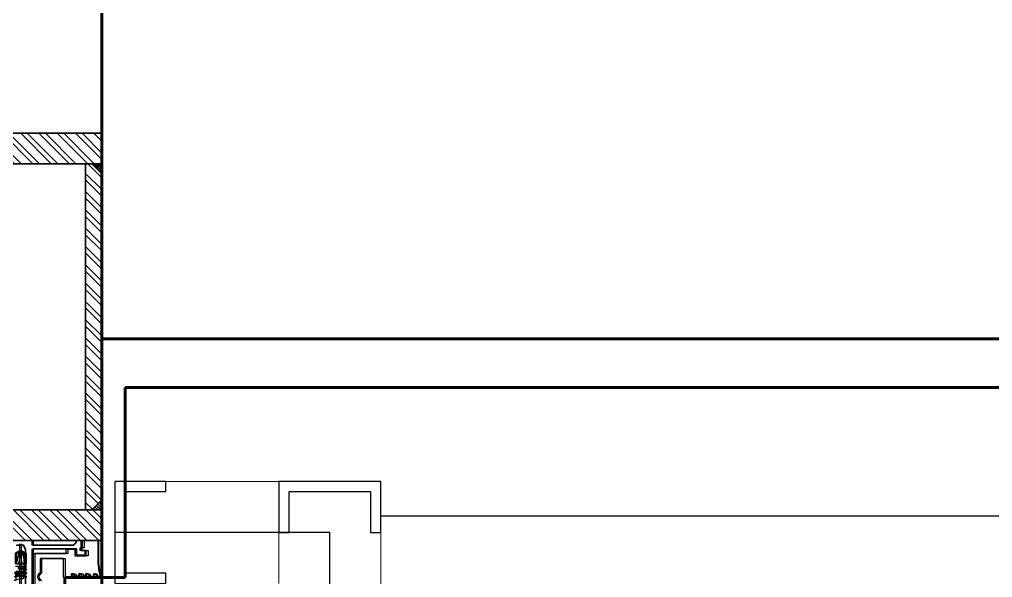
# Model space of a CAD drawing. Header units: centimetres. Extents: x -20963 to 233486, y -95276 to 159172.
# Drawn here: x 106934.14 to 106981.93, y 31751.53 to 31778.93 of the extents above; entities that cross this region are included whole.
import ezdxf

# ---------------------------------------------------------------- set-up
doc = ezdxf.new("R2010")
doc.units = ezdxf.units.CM
doc.header["$LTSCALE"] = 10
doc.header["$MEASUREMENT"] = 0
doc.linetypes.add('006 Slab Edge$0$Hidden', pattern=[7.143750000000001, 4.7625, -2.38125])
doc.linetypes.add('DASHDOT2', pattern=[0.5, 0.25, -0.125, 0, -0.125])
for name, color, linetype in [('006 plans$0$$glazing$0$$WALL SECTION$0$External Wall Details$0$A-DETL-INSL', 8, 'Continuous'), ('006 plans$0$$glazing$0$Fastener', 80, 'Continuous'), ('006 plans$0$$glazing$0$isocab panels', 5, 'Continuous'), ('006 plans$0$$glazing$0$steel', 7, 'Continuous'), ('A-MA-DEMISE LINE', 10, 'DASHDOT2'), ('LP-DIMENSION_INT_100', 51, 'Continuous')]:
    doc.layers.add(name, color=color, linetype=linetype)
for name, color, linetype, lineweight in [('006 plans$0$$glazing$0$A-LIN-30', 2, 'Continuous', 30), ('006 plans$0$$glazing$0$Aluminium', 2, 'Continuous', 30), ('006 plans$0$$glazing$0$EPDM Gasket', 77, 'Continuous', 25), ('006 plans$0$$glazing$0$Hatch_steel', 33, 'Continuous', 30), ('006 plans$0$A-DOOR', 5, 'Continuous', 13), ('006 plans$0$A-WALL-INSUL', 4, 'Continuous', 60), ('006 Slab Edge$0$A-SLB-EDG', 171, 'Continuous', 60)]:
    doc.layers.add(name, color=color, linetype=linetype, lineweight=lineweight)
doc.linetypes.add('006 plans$0$$glazing$0$$WALL SECTION$0$External Wall Details$0$BATTING', pattern='A,0.00254,-2.54,[134,ltypeshp.shx,S=2.54,R=0,X=-2.54,Y=0],-5.08,[134,ltypeshp.shx,S=2.54,R=180,X=2.54,Y=0],-2.54', length=10.16254)

# ---------------------------------------------------------------- blocks, each defined once
blk = doc.blocks.new('006 plans$0$$glazing$0$SPF2_MULLION')
at = {"layer": '006 plans$0$$glazing$0$Hatch_steel'}
h = blk.add_hatch(dxfattribs=at)
h.set_pattern_fill('_USER', color=256, angle=135, style=0, pattern_type=0)
h.set_pattern_definition([(135, (-2569.876316261594, -1530.774650389794), (-0.7071067811865476, -0.7071067811865475), [])])
h.paths.add_polyline_path([(-35.34459281759337, -66.06982391170459), (-40.34459281759337, -66.06982391170459), (-40.34459281759337, -71.06982391170459)])
h = blk.add_hatch(dxfattribs=at)
h.set_pattern_fill('_USER', color=256, angle=135, style=0, pattern_type=0)
h.set_pattern_definition([(225, (-2569.876316261594, 1228.635002566385), (-0.7071067811865476, 0.7071067811865475), [])])
h.paths.add_polyline_path([(-35.34459281759337, -236.0698239117046), (-40.34459281759337, -236.0698239117046), (-40.34459281759337, -231.0698239117046)])
at = {"layer": '006 plans$0$$glazing$0$Aluminium'}
for points in [[(-6.182057439000346, -51.06982391170459), (6.18205460277386, -51.06982391170459)], [(1.702221669955179, -48.74987353640608), (-1.702224506181665, -48.74987353640608), (-2.706805664929561, -46.74529237765819), (-2.706805664929561, -29.23994983415469)]]:
    blk.add_lwpolyline(points, dxfattribs=at)
blk.add_lwpolyline([(-6.182057439000346, -27.81086255607079), (-6.182057439000346, -47.03918208915275), (-27.31358114967588, -47.03918208915275), (-27.31358114967588, -45.61024184909184, 0.2927571817928497), (-28.19640331482515, -43.94104336792952), (-32.16379228129517, -43.94104336792952), (-32.16379228129517, -46.09221256591263), (-29.65344071737491, -46.09221256591263), (-29.65344071737491, -47.41014623321826), (-30.13177537603769, -47.41014623321826), (-30.13177537603769, -51.06982391170459), (-27.61668934195768, -51.06982391170459), (-27.61668934195768, -50.08565568816266), (-26.29782889969647, -48.76679524595966), (-6.182057439000346, -48.76679524595966), (-6.182057439000346, -51.06982391170459)], format="xyb", dxfattribs=at)
at = {"layer": '006 plans$0$$glazing$0$EPDM Gasket'}
for points in [[(-6.647764347493649, -27.81086220731959), (-6.647764347493649, -44.67538475827314), (-22.74534924176987, -44.67538475827314), (-22.74534924176987, -46.82957339109271), (-27.14238568174187, -46.82957339109271), (-27.14238568174187, -43.5539771693584), (-32.6826677499339, -43.5539771693584), (-32.6826677499339, -46.09221221716143), (-29.65344071737491, -46.09221221716143), (-29.65344071737491, -47.41014588446706), (-30.76317156711593, -47.41014588446706), (-30.76317156711593, -51.06982356295339), (-38.34459281759337, -51.06982356295339), (-38.34459103364497, -41.95953590865247, 0.06330263396752665), (-39.41258156788535, -33.55774603964528), (-39.41235568595584, -32.86476155518903)], [(-38.34459281759337, -32.87114076368744), (-37.56270073517226, -34.22541757667204, 0.8278613816972129), (-36.00673047709279, -34.07859356509289), (-36.00633518397808, -32.8658717655926)], [(-34.77082900202367, -32.87114076368744), (-33.82719280326273, -34.50556660382426, 0.453136799269754), (-32.13617401500233, -34.33280617598211), (-32.13617401500233, -32.87114076368744)], [(-31.06841114675626, -32.87751997221494), (-30.28651906421874, -34.23179678519955, 0.8278613816972129), (-28.73054880613927, -34.08497277362039), (-28.73015351302456, -32.87225097412011)], [(-27.49464733118657, -32.87751997221494), (-26.55101113242563, -34.51194581235177, 0.5674186851160063), (-25.20458374370355, -34.33918538450962), (-25.20458374370355, -32.96228937176056), (-21.49695631593931, -32.96228937176056), (-21.49695631593931, -42.31949554171297), (-10.09042426664382, -42.31949554171297), (-10.09042426664382, -35.25126138291671, 0.6637141592456047), (-10.09042426664382, -31.28438979067141)]]:
    blk.add_lwpolyline(points, format="xyb", dxfattribs=at)
at = {"layer": '006 plans$0$$glazing$0$Fastener', "color": 2}
blk.add_lwpolyline([(1.711305230855942e-08, 34.27030599041609), (-1.430627889931202e-06, -49.46704635955393)], dxfattribs=at)
at = {"layer": '006 plans$0$$glazing$0$Fastener'}
for points in [[(-1.979999965755269, -34.45272676026798), (-2.432019299012609, -34.27264796028612), (-2.614653765689582, -34.19939676026115), (-2.619542165659368, -34.12625996026327), (-2.447185365715995, -34.05324049360934), (-1.837311099981889, -33.81196999055101), (-1.623193699051626, -33.74762896026368), (-1.128630032413639, -33.6483121602796), (0.7092653675936162, -33.37577616027556), (1.31701903429348, -33.27478222694481), (1.631711434340104, -33.20736249361653), (1.852136767585762, -33.13976162695326), (1.922802967601456, -33.10596376025933), (1.965623034280725, -33.07219522693777), (1.980000034323893, -33.03844576026313), (1.980000034323893, -31.81287196028279)], [(1.980000034323893, -31.22782449360238), (2.47590496763587, -31.42169876027037), (2.62833783426322, -31.49483482693904), (2.602736434317194, -31.56785429359297), (1.80507485230919, -31.8816960293334), (1.639126900932752, -31.93018916028086), (1.28677636757493, -32.00519082695246), (0.705999834346585, -32.10107929361402), (-1.078401099075563, -32.36446989359683), (-1.50069623242598, -32.44406882693875), (-1.802716632373631, -32.5238686936209), (-1.900564565672539, -32.56373709361651), (-1.960056232404895, -32.60355342694675), (-1.979999965755269, -32.6433484936133), (-1.979999965755269, -33.86841849359917)], [(1.980000034323893, -32.98812662693672), (2.457299567642622, -33.17612982692663), (2.622770367655903, -33.24910162694869), (2.611224034335464, -33.32212109360262), (1.819791228626855, -33.63645860765246), (1.684540034271777, -33.67825489360257), (1.282657234347425, -33.76577456027735), (0.7563607676420361, -33.85359342693118), (-0.395378832356073, -34.01942209361005), (-1.266061099013314, -34.15764662693255), (-1.651077965740114, -34.23956876026932), (-1.831460365676321, -34.29416909359861), (-1.942542032338679, -34.3487694269279), (-1.970648499089293, -34.37606849361327), (-1.979999965755269, -34.4033653602819), (-1.979999965755269, -35.63074096027412)], [(1.980000034323893, -33.57282796027721), (1.980000034323893, -34.79847949362011), (1.962979367584921, -34.83525689359521), (1.91220483428333, -34.87199469361803), (1.828549100901, -34.90867529361276), (1.713446567649953, -34.9453566269367), (1.421441301004961, -35.01419022693881), (0.8771231676219031, -35.1099202936166), (-1.034943032427691, -35.3924230269331), (-1.520095832413062, -35.48354116026894), (-1.757484632427804, -35.54429122695001), (-1.912602676078677, -35.60505791776814), (-2.560032701236196, -35.85176866597612), (-2.611787165747955, -35.88050476028002), (-2.634863699087873, -35.90916709360317), (-2.629077699035406, -35.93795776026673), (-2.592828853405081, -35.9670732546947), (-1.979999965755269, -36.20600869361078)], [(0.781748034292832, -37.26049509359291), (-0.9722987656714395, -37.49398622693843), (-1.508041299064644, -37.58364282693947), (-1.765337899094447, -37.64333909359993), (-1.92559616570361, -37.70300602694624), (-1.96635483240243, -37.73285709359334), (-1.996286092093214, -37.79838189255679), (-2.10182203236036, -37.75670729359263), (-2.183630499057472, -37.70738549361704), (-2.20098116574809, -37.67468176028342), (-2.114510899060406, -37.59353622695198), (-1.714690864435397, -37.44110334443394), (-1.3179774323944, -37.34375042695319), (-0.788004765752703, -37.24616576026892), (0.6347484342986718, -37.02141449361807)], [(-2.089999963878654, -39.70587552277721), (-2.089999965741299, -37.762728693604)], [(-1.979999965755269, -35.00223102694144), (2.614790234249085, -35.00223102694144)], [(-1.91369563236367, -36.09072062693303), (-1.972597699030302, -36.13923722694744), (-1.979999965755269, -36.16305222694064), (-1.979999965755269, -37.54225349359331)], [(-1.913663365761749, -36.09072649359587), (-1.754798432346433, -36.02847896027379), (-1.509805698995478, -35.9663553602586), (-1.008188099018298, -35.87308049362036), (0.9207836342975497, -35.58792822694522), (1.455983500927687, -35.49199209359358), (1.711264167679474, -35.43105649360223), (1.839700683136471, -35.38917323981877), (2.447910700924695, -35.14837482693838), (2.619955834234133, -35.07531576027395), (2.614790234249085, -35.00223102694144), (2.433015234302729, -34.92925189359812), (1.980000034323893, -34.74880056027905)], [(-2.255002583493479, -39.70455856309854), (-2.255007541854866, -44.86514364683535), (-5.548936314880848e-06, -46.16704668916645), (2.254992455826141, -44.8651457146625), (2.254997416515835, -39.70455332405982)], [(-2.255002584774047, -39.70587552277721), (2.254997415235266, -39.70587552277721)], [(-2.089999965624884, -38.30222144292202), (2.090000034426339, -38.30222144292202)], [(0.5355284434044734, -39.70587552277721), (0.2568038360914215, -40.67436801025178), (-0.04375063057523221, -41.90785447691451), (-0.3433429639553651, -43.159814343584), (-0.6354259639047086, -44.4853766769229)], [(-0.6354252306045964, -44.48537447693525), (-0.1800435639452189, -45.58085274358746), (-1.430627889931202e-06, -46.16704934358131), (1.759982380317524, -39.70587552277721)], [(-2.090007282909937, -44.96040491040912), (-0.6354253931203857, -44.48537408609991)]]:
    blk.add_lwpolyline(points, dxfattribs=at)
at = {"layer": '006 plans$0$$glazing$0$steel'}
for p, q in [((-40.34459281759337, -71.06982391170459), (-40.34459281759337, -66.06982391170459)), ((-40.34459281759337, -236.0698239117046), (-40.34459281759337, -231.0698239117046))]:
    blk.add_line(p, q, dxfattribs=at)
for points in [[(-40.34459281759337, -66.06982391170459), (39.65540718240663, -66.06982391170459), (39.65540718240663, -51.06982391170459), (-40.34459281759337, -51.06982391170459)], [(-32.34459281759337, -236.0698239117046), (-35.34459281759337, -236.0698239117046), (-40.34459281759337, -231.0698239117046), (-40.34459281759337, -71.06982391170459), (-35.34459281759337, -66.06982391170459), (-32.34459281759337, -66.06982391170459)], [(-40.34459281759337, -251.0698239117046), (39.65540718240663, -251.0698239117046), (39.65540718240663, -236.0698239117046), (-40.34459281759337, -236.0698239117046)]]:
    blk.add_lwpolyline(points, close=True, dxfattribs=at)
blk = doc.blocks.new('006 plans$0$$glazing$0$SPF1_MULLION')
at = {"layer": '006 plans$0$$glazing$0$Hatch_steel'}
h = blk.add_hatch(dxfattribs=at)
h.set_pattern_fill('STEEL', color=256, scale=2, style=0)
h.set_pattern_definition([(45, (0, 0), (-4.490128060534576, 4.490128060534577), []), (45, (0, 3.175), (-4.490128060534576, 4.490128060534577), [])])
h.paths.add_polyline_path([(39.65540718235297, -51.0698242604501), (-40.34459281764703, -51.0698242604501), (-40.34459281764703, -66.0698242604501), (39.65540718235297, -66.0698242604501)])
h.paths.add_polyline_path([(39.65540718235297, -71.0698242604501), (34.65540718235297, -66.0698242604501), (31.65540718235297, -66.0698242604501), (31.65540718235297, -236.0698242604501), (34.65540718235297, -236.0698242604501), (39.65540718235297, -231.0698242604501)])
h.paths.add_polyline_path([(39.65540718235297, -236.0698242604501), (-40.34459281764703, -236.0698242604501), (-40.34459281764703, -251.0698242604501), (39.65540718235297, -251.0698242604501)])
h.paths.add_polyline_path([(-32.34459281764703, -66.0698242604501), (-35.34459281764703, -66.0698242604501), (-40.34459281764703, -71.0698242604501), (-40.34459281764703, -231.0698242604501), (-35.34459281764703, -236.0698242604501), (-32.34459281764702, -236.0698242604501)])
h = blk.add_hatch(dxfattribs=at)
h.set_pattern_fill('_USER', color=256, angle=135, style=0, pattern_type=0)
h.set_pattern_definition([(45.00000000000001, (2569.187130626328, -1530.774650738527), (0.7071067811865476, -0.7071067811865475), [])])
h.paths.add_polyline_path([(34.65540718235297, -66.0698242604501), (39.65540718235297, -66.0698242604501), (39.65540718235297, -71.0698242604501)])
h = blk.add_hatch(dxfattribs=at)
h.set_pattern_fill('_USER', color=256, angle=135, style=0, pattern_type=0)
h.set_pattern_definition([(315, (2569.187130626328, 1228.635002217627), (0.7071067811865476, 0.7071067811865475), [])])
h.paths.add_polyline_path([(34.65540718235297, -236.0698242604501), (39.65540718235297, -236.0698242604501), (39.65540718235297, -231.0698242604501)])
at = {"layer": '006 plans$0$$glazing$0$Aluminium'}
blk.add_lwpolyline([(-6.52664883851412, -51.0698242604501), (5.837463203220068, -51.0698242604501), (5.837463203220068, -48.76679559471063), (25.95323466395439, -48.76679559471063), (27.27209510614921, -50.08565603690454), (27.27209510614921, -51.0698242604501), (29.7871811402465, -51.0698242604501), (29.7871811402465, -47.41014658196195), (29.30884648157462, -47.41014658196195), (29.30884648157462, -46.09221291464451), (31.81919804555127, -46.09221291464451), (31.81919804555127, -43.94104371668232), (27.85180907909944, -43.94104371668232, 0.2927571817928497), (26.96898691397382, -45.61024219784008), (26.96898691397382, -47.03918243788462), (5.837463203220068, -47.03918243788462), (5.837463203220068, -27.81086290481358)], format="xyb", dxfattribs=at)
blk.add_lwpolyline([(2.362211429135641, -29.23995018289384), (2.362211429135641, -46.74529272640007), (1.357630270375012, -48.74987388515979), (-2.046815905669064, -48.74987388515979)], dxfattribs=at)
at = {"layer": '006 plans$0$$glazing$0$EPDM Gasket'}
for points in [[(10.24582805685895, -31.28439013942284, 0.6637141592456047), (10.24582805685895, -35.25126173167178), (10.24582805685895, -42.31949589045166), (21.65236010617082, -42.31949589045166), (21.65236010617082, -32.96228972051745), (25.35998753392778, -32.96228972051745), (25.35998753392778, -34.3391857332474, 0.5674186851160063), (26.70641492265622, -34.51194616109865), (27.65005112142899, -32.87752032096273)], [(28.88555730333155, -32.87225132286608), (28.88595259642534, -34.08497312236818, 0.8278613816972129), (30.44192285448207, -34.23179713394097), (31.22381493701232, -32.87752032096273)], [(32.29157780528567, -32.8711411124425), (32.29157780528567, -34.33280652472718, 0.5674186851160063), (33.63800519401411, -34.50556695257819), (34.58164139278688, -32.8711411124425)], [(35.81714757468944, -32.86587211434585), (35.81754286778323, -34.07859391384795, 0.8278613816972129), (37.37351312583996, -34.22541792542074), (38.15540520837021, -32.8711411124425)], [(39.22316807664356, -32.86476190392227), (39.22339395860672, -33.5577463883908, 0.06330263396752665), (38.15540342437544, -41.95953625739844), (38.15540520837021, -51.06982391170118), (30.91857535741656, -51.06982391170118), (30.91857535741656, -47.41014623321303), (29.80884450759186, -47.41014623321303), (29.80884450759186, -46.09221256589558), (32.83807154013812, -46.09221256589558), (32.83807154013812, -43.5539775181162), (27.29778947197883, -43.5539775181162), (27.29778947197883, -46.82957373983504), (22.90075303200501, -46.82957373983504), (22.90075303200501, -44.67538510702821), (6.803168137783359, -44.67538510702821), (6.803168137783359, -27.81086255606465)]]:
    blk.add_lwpolyline(points, format="xyb", dxfattribs=at)
at = {"layer": '006 plans$0$$glazing$0$Fastener', "color": 2}
blk.add_lwpolyline([(0.1554071995260529, 34.27030564166148), (0.1554057517923866, -49.46704670830832)], dxfattribs=at)
at = {"layer": '006 plans$0$$glazing$0$Fastener'}
for points in [[(-1.824592783301341, -34.4527271090185), (-2.276612116625074, -34.27264830902561), (-2.459246583302047, -34.19939710901849), (-2.464134983300937, -34.12626030901856), (-2.291778183301176, -34.05324084235122), (-1.681903917560703, -33.81197033929595), (-1.467786516634987, -33.74762930901852), (-0.9732228499678968, -33.64831250901852), (0.8646725500320827, -33.37577650901858), (1.472426216698295, -33.27478257568521), (1.787118616698535, -33.20736284235181), (2.007543950031504, -33.13976197568513), (2.078210150031737, -33.1059641090186), (2.121030216698273, -33.07219557568521), (2.135407216698695, -33.03844610901854), (2.135407216698695, -31.81287230901853)], [(2.135407216698695, -32.98812697568519), (2.612706750031066, -33.17613017568499), (2.778177550031614, -33.24910197568522), (2.766631216698443, -33.32212144235245), (1.97519841103076, -33.6364589563841), (1.83994721669842, -33.67825524235184), (1.43806441669858, -33.76577490901855), (0.9117679500313898, -33.85359377568523), (-0.2399716499685383, -34.01942244235192), (-1.110653916634874, -34.15764697568522), (-1.495670783301648, -34.23956910901859), (-1.676053183301519, -34.29416944235186), (-1.787134849968425, -34.34876977568524), (-1.815241316634456, -34.37606884235186), (-1.824592783301341, -34.40336570901854), (-1.824592783301341, -35.6307413090185)], [(2.135407216698695, -33.57282830901852), (2.135407216698695, -34.79847984235187), (2.118386550031573, -34.83525724235187), (2.067612016698149, -34.87199504235184), (1.983956283364932, -34.90867564235191), (1.868853750032031, -34.94535697568517), (1.576848483365211, -35.01419057568523), (1.032530350031266, -35.10992064235188), (-0.8795358499683061, -35.39242337568521), (-1.36468864996823, -35.48354150901855), (-1.602077449968419, -35.54429157568518), (-1.757195493682048, -35.60505826650331), (-2.404625518840476, -35.85176901472869), (-2.456379983302213, -35.8805051090186), (-2.479456516634855, -35.90916744235187), (-2.473670516635138, -35.93795810901861), (-2.437421671012999, -35.96707360345181), (-1.824592783301341, -36.20600904235187)], [(2.135407216698695, -36.58286097568521), (2.502538816698689, -36.72371597568531), (2.558302950031248, -36.75857497568518), (2.5765482833649, -36.79357770901856), (2.571420816698264, -36.81112930901861), (2.404498750031053, -36.89936690901891), (2.018025783237135, -37.05184680634102), (1.801954683364784, -37.1140047756852), (1.47778541669868, -37.17771090901851), (0.9371552166985566, -37.26049544235184), (-0.8168915833020947, -37.4939865756852), (-1.352634116635272, -37.58364317568521)], [(-1.162570249968667, -37.34375077568529), (-0.6325975833015036, -37.24616610901853), (0.7901556166989394, -37.02141484235187), (1.425542016698273, -36.90829157568521), (1.761628683364506, -36.83198164235193), (1.997988616698422, -36.75564237568528), (2.073953150032139, -36.7174569756852), (2.120025550031642, -36.67926644235195), (2.135407216698695, -36.64108030901855), (2.135407216698695, -35.33362764235187)], [(-1.824592783301341, -35.00223137568526), (2.770197416698466, -35.00223137568526)], [(-1.758256183301455, -36.09072684235184), (-1.599391249967994, -36.02847930901851), (-1.354398516635229, -35.96635570901856), (-0.8527809166344014, -35.8730808423519), (1.076190816697817, -35.58792857568528), (1.611390683364334, -35.49199244235183), (1.866671350031538, -35.43105684235184), (1.995107865505815, -35.38917358855417), (2.603317883362251, -35.14837517568583), (2.775363016698066, -35.07531610901856), (2.770197416698466, -35.00223137568526), (2.588422416704816, -34.92925224235319), (2.135407216698695, -34.74880090901854)], [(2.245407218551009, -39.7058758715292), (2.24540721669473, -36.96213523372012)], [(-2.099595401055012, -39.70455891184804), (-2.099600359500073, -44.86514399558541), (0.1554016335148845, -46.16704703791686), (2.410399638261879, -44.86514606340086), (2.410404598926107, -39.70455367279999)], [(-2.099595402321029, -39.70587587152909), (2.410404597655543, -39.70587587152909)], [(-1.934592783254629, -38.30222179166014), (2.245407216812055, -38.30222179166014)], [(0.6909356258593107, -39.7058758715292), (0.4122110184589474, -40.67436835899991), (0.1116565517922936, -41.90785482566662), (-0.1879357815405456, -43.15981469233327), (-0.4800187815408208, -44.48537702566659)], [(-0.4800180482079668, -44.48537482566667), (-0.02463638154131331, -45.58085309233331), (0.1554057517923866, -46.16704969233331), (1.915389562688688, -39.70587587152909)], [(-1.934600100475109, -44.96040525915646), (-0.4800182106646389, -44.48537443485532)]]:
    blk.add_lwpolyline(points, dxfattribs=at)
at = {"layer": '006 plans$0$$glazing$0$steel'}
for p, q in [((39.65540718235297, -71.0698242604501), (39.65540718235297, -66.0698242604501)), ((39.65540718235297, -236.0698242604501), (39.65540718235297, -231.0698242604501))]:
    blk.add_line(p, q, dxfattribs=at)
for points in [[(-40.34459281764703, -66.0698242604501), (39.65540718235297, -66.0698242604501), (39.65540718235297, -51.0698242604501), (-40.34459281764703, -51.0698242604501)], [(34.65540718235297, -236.0698242604501), (31.65540718235297, -236.0698242604501), (31.65540718235297, -66.0698242604501), (34.65540718235297, -66.0698242604501), (39.65540718235297, -71.0698242604501), (39.65540718235297, -231.0698242604501)], [(-40.34459281764703, -251.0698242604501), (39.65540718235297, -251.0698242604501), (39.65540718235297, -236.0698242604501), (-40.34459281764703, -236.0698242604501)]]:
    blk.add_lwpolyline(points, close=True, dxfattribs=at)
blk = doc.blocks.new('gfgf')
blk.add_lwpolyline([(406547.3502775687, 246050.0000000015), (405447.3925695657, 246050.0000000015), (405447.3925695657, 244950.0000000015), (406547.3502775687, 244950.0000000015)], close=True)
at = {"layer": '006 plans$0$$glazing$0$$WALL SECTION$0$External Wall Details$0$A-DETL-INSL', "linetype": '006 plans$0$$glazing$0$$WALL SECTION$0$External Wall Details$0$BATTING', "ltscale": 6}
blk.add_lwpolyline([(406184.8913454626, 248454.3954053131), (406184.8925697084, 246137.499999993), (406634.8502775603, 246137.499999993), (406634.8502775598, 244863.0336556622), (405584.3811530958, 244863.0336556622)], dxfattribs=at)
at = {"layer": '006 plans$0$$glazing$0$$WALL SECTION$0$External Wall Details$0$A-DETL-INSL', "linetype": '006 plans$0$$glazing$0$$WALL SECTION$0$External Wall Details$0$BATTING', "ltscale": 2.5}
blk.add_lwpolyline([(406397.3925697082, 246395.1801370336), (406851.3948178296, 246395.1798289261), (406851.3917477831, 244604.9947961331), (405559.3464649229, 244604.9949704224), (405559.3460761328, 244854.9955897272), (405453.7397463865, 244854.9955897272)], dxfattribs=at)
at = {"layer": '006 plans$0$$glazing$0$A-LIN-30', "color": 30}
blk.add_line((391448.3766191546, 245051.0692497446), (405447.3925695645, 245051.0692497446), dxfattribs=at)
at = {"layer": '006 plans$0$$glazing$0$isocab panels'}
for points in [[(405478.7397463865, 244875.0306666903), (405478.7397463865, 244880.0306666903), (405453.7397463865, 244880.0306666903), (405453.7397463865, 244829.9605127643), (405478.7397463865, 244829.9605127643), (405478.7397463865, 244834.9605127643), (405458.7397463865, 244834.9605127643), (405458.7397463865, 244875.0306666903), (405478.7397463865, 244875.0306666903)], [(405579.3811530958, 244855.0306666903), (405584.3811530958, 244855.0306666903), (405584.3811530958, 244880.0306666903), (405534.3109991698, 244880.0306666903), (405534.3109991698, 244855.0306666903), (405539.3109991698, 244855.0306666903), (405539.3109991698, 244875.0306666903), (405579.3811530958, 244875.0306666903), (405579.3811530958, 244855.0306666903)]]:
    blk.add_lwpolyline(points, dxfattribs=at)
at = {"layer": '006 plans$0$A-DOOR'}
for p, q in [((405478.7397463865, 244880.0306666903), (405584.3811530958, 244880.0306666903)), ((405534.3109991698, 244829.9605127641), (405534.3109991698, 244880.0306666903)), ((405584.3811530958, 244579.9598169437), (405584.3811530958, 244880.0306666903))]:
    blk.add_line(p, q, dxfattribs=at)
at = {"layer": '006 plans$0$A-WALL-INSUL'}
for p, q in [((405458.9045629288, 244926.1081235945), (406572.3502775598, 244926.1077908805)), ((405458.9045629288, 244926.1081235945), (405458.9045629288, 244832.9550201529)), ((405429.1528811251, 244799.9595204437), (405429.1528811252, 244832.9550201529)), ((405429.1528811252, 244832.9550201529), (405458.9045629288, 244832.9550201529))]:
    blk.add_line(p, q, dxfattribs=at)
at = {"layer": '006 Slab Edge$0$A-SLB-EDG'}
blk.add_line((405447.3925695654, 258617.0852994765), (405447.3925695657, 245051.0293447041), dxfattribs=at)
at = {"layer": '006 Slab Edge$0$A-SLB-EDG', "linetype": '006 Slab Edge$0$Hidden', "ltscale": 50}
for p, q in [((405447.3925695657, 244950.0000000015), (405447.3925695657, 245051.0293447041)), ((406547.3502775687, 244950.0000000015), (405447.3925695657, 244950.0000000015))]:
    blk.add_line(p, q, dxfattribs=at)
at = {"layer": '006 Slab Edge$0$A-SLB-EDG'}
blk.add_lwpolyline([(409947.3925696444, 241469.9999999977), (401557.3918275084, 241469.9999999977), (401557.4124095553, 244799.9996964213), (405447.3925695657, 244799.9595204436), (405447.3925695657, 244950.0000000015), (406547.3502775687, 244950.0000000015), (406547.3502775687, 245680.00000657), (409947.3925696444, 245680.0000046526)], dxfattribs=at)
at = {"color": 1, "rotation": 180}
blk.add_blockref('006 plans$0$$glazing$0$SPF2_MULLION', (405407.0479767481, 244799.9595207924), dxfattribs=at)
at = {"extrusion": (0, 0, -1), "zscale": -1, "rotation": 179.9995241746047}
blk.add_blockref('006 plans$0$$glazing$0$SPF1_MULLION', (-405407.7392474479, 244799.9597268251), dxfattribs=at)
blk = doc.blocks.new('PLAN')
at = {"layer": 'A-MA-DEMISE LINE', "color": 4, "xscale": 0.1, "yscale": 0.1, "zscale": 0.1}
blk.add_blockref('gfgf', (62317.38110199603, 7268.244242211797, -1.122847812e-07), dxfattribs=at)

msp = doc.modelspace()

# ---------------------------------------------------------------- block references
at = {"layer": 'LP-DIMENSION_INT_100', "color": 2}
msp.add_blockref('PLAN', (4076.066850585368, 0), dxfattribs=at)

doc.saveas('drawing.dxf')
